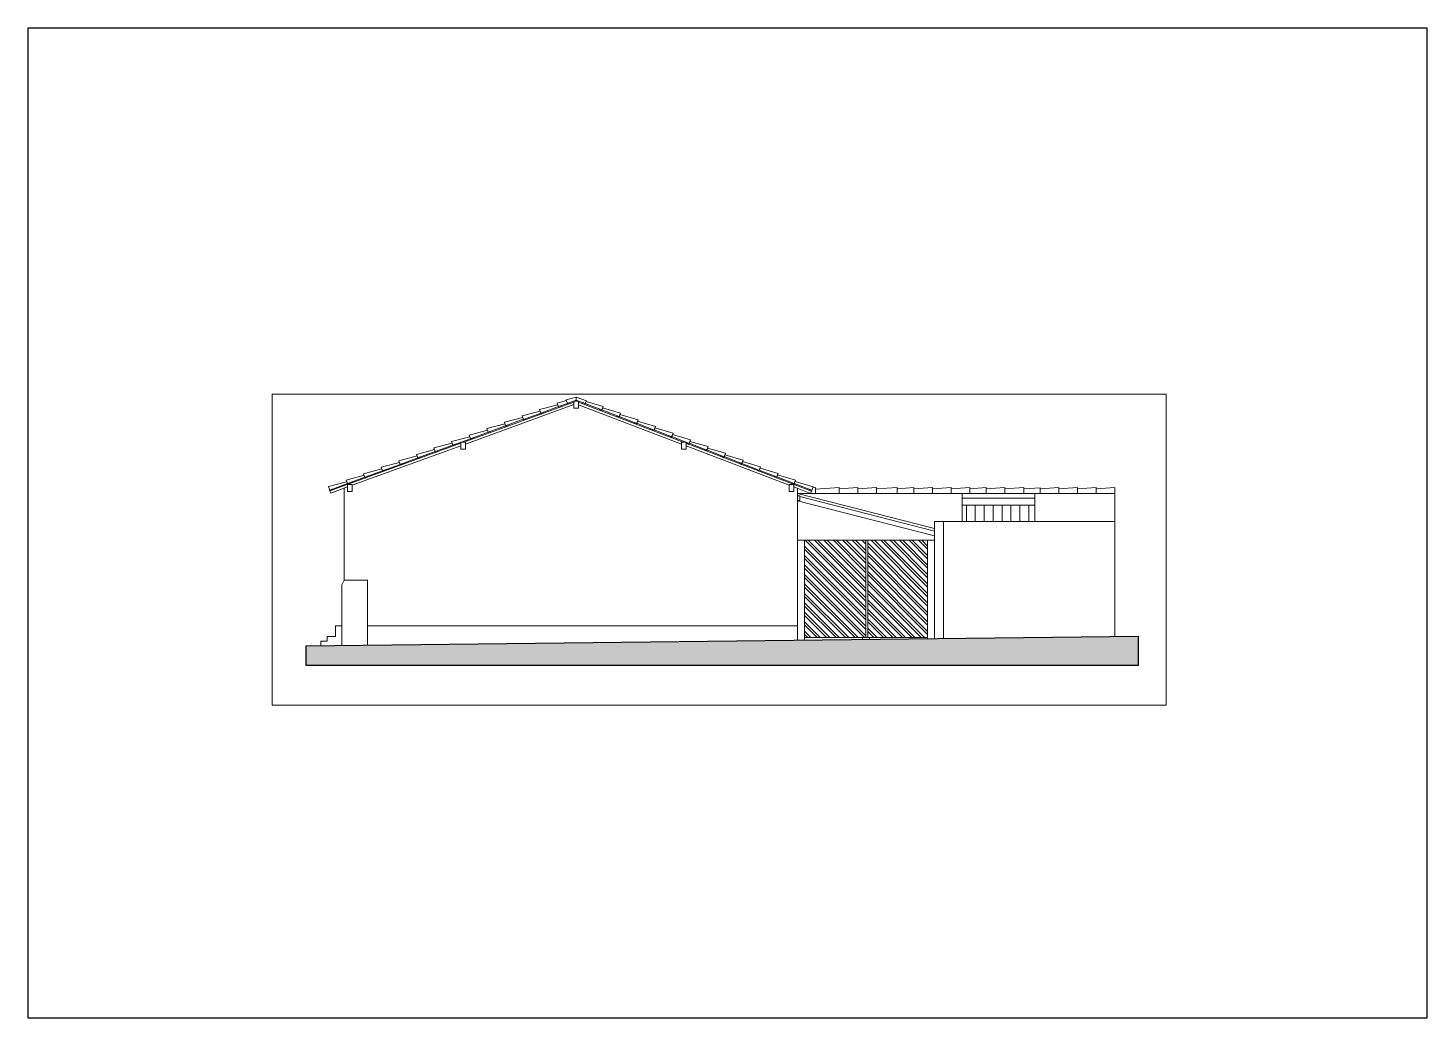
# Paper-space layout 'Layout1' of a CAD drawing. Header units: millimetres. Extents: x 21 to 318, y 103 to 313.
# The model-space entities are those that its viewports show. They can reach past a viewport. Long polylines and large blocks are cut down to what shows.
import ezdxf

# ---------------------------------------------------------------- set-up
doc = ezdxf.new("R2010")
doc.units = ezdxf.units.MM
for name, color, linetype, lineweight in [('A-ALV-___-___-EXI', 250, 'Continuous', 25), ('A-BAS-___-___-EXI', 250, 'Continuous', 25), ('A-COB-___-___-EXI', 250, 'Continuous', 25), ('A-ESC-___-___-EXI', 250, 'Continuous', 25), ('A-JAN-___-___-EXI', 250, 'Continuous', 25), ('A-POR-___-___-EXI', 250, 'Continuous', 25)]:
    doc.layers.add(name, color=color, linetype=linetype, lineweight=lineweight)

# ---------------------------------------------------------------- blocks, each defined once
blk = doc.blocks.new('A4 HORIZONTAL - A4-22919293-Não nomeada')
at = {"layer": 'A-BAS-___-___-EXI'}
for p, q in [((317.79, 313), (20.79, 313)), ((20.79, 313), (20.79, 103)), ((317.79, 103), (317.79, 313)), ((20.79, 103), (317.79, 103))]:
    blk.add_line(p, q, dxfattribs=at)

msp = doc.modelspace()

# ---------------------------------------------------------------- hatches: boundary and pattern name
at = {"layer": 'A-BAS-___-___-EXI', "true_color": 0xcb9898}
msp.add_hatch(color=253, dxfattribs=at).paths.add_polyline_path([(-67063, -5536), (-67063, -4928), (-84742, -5136), (-84742, -5536)])

# ---------------------------------------------------------------- linework, layer by layer
at = {"layer": 'A-ALV-___-___-EXI', "color": 250, "lineweight": 9}
for p, q in [((-83929, -1787), (-83929, -3735)), ((-74307, -1788), (-74307, -5012)), ((-70807, -1896), (-70807, -2491)), ((-70807, -1995), (-69268, -1995)), ((-69268, -1896), (-69268, -2491)), ((-70807, -2144), (-69268, -2144)), ((-83432, -4704), (-74307, -4704))]:
    msp.add_line(p, q, dxfattribs=at)
at = {"layer": 'A-ALV-___-___-EXI', "color": 252, "lineweight": 9}
for p, q in [((-70717, -2491), (-70717, -2144)), ((-70530, -2491), (-70530, -2144)), ((-70340, -2491), (-70340, -2144)), ((-70151, -2491), (-70151, -2144)), ((-69961, -2491), (-69961, -2144)), ((-69775, -2491), (-69775, -2144)), ((-69585, -2491), (-69585, -2144)), ((-69396, -2491), (-69396, -2144))]:
    msp.add_line(p, q, dxfattribs=at)
at = {"layer": 'A-ALV-___-___-EXI', "color": 250, "lineweight": 9, "flags": 128}
for points in [[(-71395, -2643), (-74307, -1896), (-67567, -1896), (-67567, -2491)], [(-71207, -4977), (-71207, -2491), (-71395, -2491), (-71395, -4974)], [(-71207, -2491), (-67567, -2491), (-67567, -4934)], [(-83979, -5125), (-83979, -3833), (-83929, -3735), (-83432, -3735), (-83432, -5120)]]:
    msp.add_lwpolyline(points, dxfattribs=at)
at = {"layer": 'A-BAS-___-___-EXI'}
msp.add_lwpolyline([(-84742, -5136), (-84742, -5536), (-67063, -5536), (-67063, -4928)], close=True, dxfattribs=at)
at = {"layer": 'A-COB-___-___-EXI', "color": 250, "lineweight": 9}
for p, q in [((-81385, -808), (-79053, 42)), ((-78952, 42), (-76732, -808)), ((-81355, -850), (-79053, -11)), ((-78952, -13), (-76766, -848)), ((-83756, -1723), (-81454, -886)), ((-76667, -886), (-74481, -1721)), ((-84078, -1672), (-84080, -1672)), ((-74307, -1896), (-74307, -1797)), ((-71395, -2796), (-74307, -2050)), ((-71395, -2693), (-74256, -1959))]:
    msp.add_line(p, q, dxfattribs=at)
at = {"layer": 'A-COB-___-___-EXI', "color": 250, "lineweight": 9, "flags": 128}
for points in [[(-79207, 72), (-79405, 19), (-79377, -55), (-79186, 15), (-79180, -4), (-79133, 13), (-79139, 31), (-79186, 15)], [(-79001, 143), (-79003, 80), (-79186, 15), (-79213, 92), (-79001, 143), (-78786, 69), (-78812, 13), (-79003, 80)], [(-78793, 54), (-78430, -52), (-78460, -126), (-78812, 13)], [(-80141, -284), (-80526, -385), (-80501, -461), (-80127, -324)], [(-79767, -151), (-80151, -252), (-80124, -329), (-79752, -191), (-79745, -210), (-79697, -194), (-79706, -175), (-79752, -191)], [(-79394, -15), (-79779, -118), (-79752, -191), (-79377, -55), (-79371, -74), (-79324, -57), (-79331, -38), (-79377, -55)], [(-78096, -286), (-78143, -267), (-78136, -251), (-78090, -267), (-78460, -122)], [(-78443, -82), (-78060, -194), (-78096, -286), (-78090, -267), (-78060, -194)], [(-77726, -429), (-77772, -410), (-77764, -391), (-77718, -410), (-78087, -265)], [(-78073, -223), (-77688, -337), (-77726, -429), (-77718, -410), (-77688, -337)], [(-80888, -555), (-81275, -658), (-81248, -735), (-80874, -597), (-80867, -616), (-80821, -600), (-80827, -581), (-80874, -597)], [(-80515, -419), (-80901, -522), (-80874, -597), (-80501, -461), (-80492, -480), (-80446, -463), (-80453, -444), (-80501, -461)], [(-77353, -570), (-77400, -553), (-77393, -534), (-77347, -551), (-77718, -406)], [(-77700, -366), (-77317, -477), (-77353, -570), (-77347, -551), (-77317, -477)], [(-76983, -711), (-77029, -694), (-77021, -675), (-76975, -694), (-77344, -547)], [(-77330, -507), (-76947, -619), (-76983, -711), (-76975, -694), (-76947, -619)], [(-81454, -833), (-84230, -1843), (-84212, -1889), (-83855, -1759)], [(-81635, -829), (-82022, -932), (-81995, -1006), (-81620, -869), (-81614, -887), (-81567, -871), (-81574, -852), (-81620, -869)], [(-81262, -692), (-81648, -795), (-81620, -869), (-81248, -735), (-81239, -751), (-81193, -735), (-81199, -716), (-81248, -735)], [(-76610, -855), (-76656, -835), (-76651, -816), (-76604, -835), (-76975, -690)], [(-76957, -648), (-76574, -762), (-76610, -855), (-76604, -835), (-76574, -762)], [(-76667, -833), (-74010, -1849), (-74002, -1830), (-73974, -1757)], [(-76240, -995), (-76287, -979), (-76278, -960), (-76232, -976), (-76602, -831)], [(-76587, -791), (-76202, -902), (-76240, -995), (-76232, -976), (-76202, -902)], [(-82382, -1100), (-82769, -1203), (-82742, -1280), (-82367, -1142), (-82361, -1161), (-82315, -1145), (-82321, -1126), (-82367, -1142)], [(-82010, -966), (-82394, -1067), (-82367, -1142), (-81995, -1006), (-81987, -1025), (-81940, -1007), (-81946, -989), (-81995, -1006)], [(-75867, -1138), (-75914, -1119), (-75908, -1100), (-75862, -1119), (-76232, -974)], [(-76215, -934), (-75832, -1045), (-75867, -1138), (-75862, -1119), (-75832, -1045)], [(-75844, -1075), (-75460, -1187), (-75498, -1280), (-75489, -1262), (-75859, -1115)], [(-75498, -1280), (-75544, -1262), (-75535, -1243), (-75489, -1262), (-75460, -1187)], [(-83129, -1374), (-83516, -1477), (-83489, -1551), (-83114, -1416), (-83108, -1433), (-83062, -1416), (-83068, -1397), (-83114, -1416)], [(-82757, -1237), (-83141, -1340), (-83114, -1416), (-82742, -1280), (-82734, -1298), (-82687, -1281), (-82695, -1262), (-82742, -1280)], [(-75125, -1423), (-75171, -1404), (-75165, -1386), (-75119, -1404), (-75489, -1258)], [(-75472, -1218), (-75089, -1330), (-75125, -1423), (-75119, -1404), (-75089, -1330)], [(-75100, -1359), (-74717, -1471), (-74752, -1563), (-74746, -1547), (-75116, -1400)], [(-74752, -1563), (-74799, -1547), (-74792, -1528), (-74746, -1547), (-74717, -1471)], [(-83876, -1648), (-84263, -1749), (-84235, -1824), (-83861, -1687), (-83855, -1706), (-83809, -1690), (-83815, -1671), (-83861, -1687)], [(-83504, -1510), (-83888, -1614), (-83861, -1687), (-83489, -1551), (-83482, -1570), (-83434, -1552), (-83442, -1534), (-83489, -1551)], [(-74380, -1706), (-74427, -1687), (-74420, -1671), (-74374, -1687), (-74744, -1543)], [(-74727, -1502), (-74344, -1614), (-74380, -1706), (-74374, -1687), (-74344, -1614)], [(-74380, -1759), (-74026, -1896), (-74010, -1849), (-73974, -1757), (-74357, -1644)], [(-74010, -1849), (-74056, -1830), (-74048, -1811), (-74002, -1830), (-74372, -1686)], [(-73921, -1896), (-73921, -1769), (-73980, -1774)], [(-73423, -1894), (-73423, -1769), (-73921, -1806)], [(-73025, -1894), (-73025, -1769), (-73423, -1799)], [(-73025, -1799), (-72627, -1769), (-72627, -1894)], [(-72625, -1801), (-72188, -1769), (-72188, -1834), (-72188, -1894)], [(-71838, -1894), (-71838, -1772), (-72188, -1799)], [(-71838, -1799), (-71441, -1769), (-71441, -1894)], [(-71441, -1799), (-71043, -1769), (-71043, -1894)], [(-70645, -1894), (-70645, -1769), (-71043, -1799)], [(-70645, -1799), (-70298, -1772), (-70298, -1834), (-70298, -1894)], [(-69900, -1894), (-69900, -1769), (-70298, -1799)], [(-69900, -1799), (-69503, -1769), (-69503, -1894)], [(-69503, -1799), (-69156, -1774), (-69156, -1894)], [(-68758, -1894), (-68758, -1769), (-69156, -1799)], [(-68360, -1894), (-68360, -1769), (-68758, -1799)], [(-68360, -1799), (-67962, -1769), (-67962, -1894)], [(-67962, -1799), (-67565, -1769), (-67565, -1894)]]:
    msp.add_lwpolyline(points, dxfattribs=at)
at = {"layer": 'A-COB-___-___-EXI', "lineweight": 15, "flags": 128}
for points in [[(-79053, -90), (-78952, -90), (-78952, 59), (-79053, 59)], [(-81454, -957), (-81355, -957), (-81355, -808), (-81454, -808)], [(-76766, -957), (-76667, -957), (-76667, -808), (-76766, -808)], [(-83855, -1856), (-83756, -1856), (-83756, -1706), (-83855, -1706)], [(-74481, -1856), (-74380, -1856), (-74380, -1706), (-74481, -1706)], [(-74307, -1946), (-74307, -2045), (-74256, -2045), (-74256, -1946)]]:
    msp.add_lwpolyline(points, close=True, dxfattribs=at)
at = {"layer": 'A-COB-___-___-EXI', "color": 250, "lineweight": 9, "flags": 128}
for points in [[(-78858, 30), (-78866, 8), (-78820, -11), (-78812, 13)], [(-78814, 61), (-78813, 61), (-78814, 61), (-78813, 61), (-78814, 61), (-78813, 61), (-78814, 61), (-78813, 61), (-78814, 61), (-78813, 61), (-78814, 61), (-78813, 61), (-78814, 61), (-78813, 61), (-78814, 61), (-78813, 61), (-78814, 61), (-78813, 61)], [(-78460, -126), (-78468, -145), (-78430, -52), (-78468, -145), (-78430, -52), (-78468, -145), (-78430, -52), (-78468, -145), (-78430, -52), (-78468, -145), (-78430, -52), (-78468, -145), (-78430, -52), (-78468, -145), (-78430, -52), (-78468, -145), (-78430, -52), (-78468, -145), (-78430, -52), (-78468, -145), (-78515, -126), (-78507, -107), (-78460, -126), (-78468, -145), (-78515, -126), (-78507, -107), (-78460, -126), (-78468, -145), (-78515, -126), (-78507, -107), (-78460, -126), (-78468, -145), (-78515, -126), (-78507, -107), (-78460, -126), (-78468, -145), (-78515, -126), (-78507, -107), (-78460, -126), (-78468, -145), (-78515, -126), (-78507, -107), (-78460, -126), (-78468, -145), (-78515, -126), (-78507, -107), (-78460, -126), (-78468, -145), (-78515, -126), (-78507, -107), (-78460, -126), (-78468, -145), (-78515, -126), (-78507, -107), (-78460, -126), (-78468, -145), (-78515, -126), (-78507, -107), (-78460, -126), (-78468, -145), (-78515, -126), (-78507, -107), (-78460, -126), (-78468, -145), (-78515, -126), (-78507, -107), (-78460, -126), (-78468, -145), (-78515, -126), (-78507, -107), (-78460, -126), (-78468, -145), (-78515, -126), (-78507, -107), (-78460, -126), (-78468, -145), (-78515, -126), (-78507, -107), (-78460, -126), (-78468, -145), (-78515, -126), (-78507, -107), (-78460, -126), (-78468, -145), (-78515, -126), (-78507, -107), (-78460, -126), (-78468, -145), (-78515, -126), (-78507, -107)], [(-80124, -329), (-80118, -347), (-80072, -330), (-80078, -311)], [(-84235, -1824), (-84230, -1843), (-84181, -1826), (-84189, -1807)]]:
    msp.add_lwpolyline(points, close=True, dxfattribs=at)
at = {"layer": 'A-ESC-___-___-EXI', "color": 250, "lineweight": 9}
msp.add_line((-84288, -4934), (-84110, -4934), dxfattribs=at)
at = {"layer": 'A-ESC-___-___-EXI', "color": 250, "lineweight": 9, "flags": 128}
msp.add_lwpolyline([(-84427, -5132), (-84427, -5033), (-84288, -5033), (-84288, -4934), (-84110, -4934), (-84110, -4704), (-83979, -4704)], dxfattribs=at)
at = {"layer": 'A-POR-___-___-EXI', "color": 250, "lineweight": 9}
for p, q in [((-74157, -2889), (-74157, -5011)), ((-71543, -2889), (-71543, -4974)), ((-71543, -4955), (-74157, -4955)), ((-72924, -4955), (-72924, -4997)), ((-72775, -4955), (-72775, -4995))]:
    msp.add_line(p, q, dxfattribs=at)
at = {"layer": 'A-POR-___-___-EXI', "color": 9, "lineweight": 9}
for p, q in [((-72854, -4178), (-74145, -2889)), ((-72854, -4111), (-74077, -2889)), ((-72854, -3979), (-73944, -2889)), ((-72854, -3911), (-73878, -2889)), ((-72854, -3777), (-73743, -2889)), ((-72854, -3709), (-73675, -2889)), ((-72854, -3577), (-73542, -2889)), ((-72854, -3509), (-73476, -2889)), ((-72854, -3375), (-73341, -2889)), ((-72854, -3307), (-73275, -2889)), ((-72854, -3175), (-73141, -2889)), ((-72854, -3107), (-73074, -2889)), ((-72854, -2973), (-72939, -2889)), ((-72854, -2906), (-72873, -2889)), ((-71543, -4219), (-72815, -2946)), ((-71543, -4086), (-72739, -2889)), ((-71543, -4019), (-72672, -2889)), ((-71543, -3884), (-72539, -2889)), ((-71543, -3817), (-72471, -2889)), ((-71543, -3684), (-72337, -2889)), ((-71543, -3617), (-72270, -2889)), ((-71543, -3482), (-72137, -2889)), ((-71543, -3415), (-72069, -2889)), ((-71543, -3283), (-71935, -2889)), ((-71543, -3215), (-71868, -2889)), ((-71543, -3080), (-71735, -2889)), ((-71543, -3013), (-71668, -2889)), ((-72854, -4313), (-74157, -3011)), ((-72854, -4381), (-74157, -3078)), ((-72854, -4513), (-74157, -3211)), ((-71543, -4286), (-72815, -3013)), ((-71543, -4421), (-72815, -3148)), ((-71543, -4488), (-72815, -3215)), ((-72854, -4580), (-74157, -3278)), ((-72854, -4715), (-74157, -3412)), ((-72854, -4783), (-74157, -3480)), ((-71543, -4621), (-72815, -3347)), ((-71543, -4688), (-72815, -3415)), ((-71543, -4823), (-72815, -3550)), ((-72854, -4915), (-74157, -3613)), ((-72882, -4955), (-74157, -3680)), ((-73016, -4955), (-74157, -3814)), ((-71543, -4890), (-72815, -3617)), ((-71609, -4955), (-72815, -3749)), ((-71677, -4955), (-72815, -3817)), ((-73082, -4955), (-74157, -3882)), ((-73217, -4955), (-74157, -4015)), ((-73284, -4955), (-74157, -4082)), ((-71811, -4955), (-72815, -3952)), ((-71879, -4955), (-72815, -4019)), ((-72011, -4955), (-72815, -4151)), ((-73418, -4955), (-74157, -4216)), ((-73484, -4955), (-74157, -4284)), ((-73619, -4955), (-74157, -4417)), ((-72078, -4955), (-72815, -4219)), ((-72213, -4955), (-72815, -4353)), ((-72280, -4955), (-72815, -4421)), ((-73686, -4955), (-74157, -4484)), ((-73820, -4955), (-74157, -4618)), ((-73886, -4955), (-74157, -4686)), ((-72413, -4955), (-72815, -4553)), ((-72480, -4955), (-72815, -4621)), ((-74021, -4955), (-74157, -4819)), ((-74088, -4955), (-74157, -4885)), ((-72615, -4955), (-72815, -4755)), ((-72682, -4955), (-72815, -4823))]:
    msp.add_line(p, q, dxfattribs=at)
at = {"layer": 'A-POR-___-___-EXI', "color": 8, "lineweight": 9}
for p, q in [((-72854, -2889), (-72854, -4955)), ((-72815, -2889), (-72815, -4955))]:
    msp.add_line(p, q, dxfattribs=at)
at = {"layer": 'A-POR-___-___-EXI', "color": 250, "lineweight": 9, "flags": 128}
msp.add_lwpolyline([(-74307, -2889), (-71543, -2889), (-71395, -2889)], dxfattribs=at)

psp = doc.layouts.get("Layout1")

# ---------------------------------------------------------------- block references
at = {"layer": 'A-JAN-___-___-EXI'}
psp.add_blockref('A4 HORIZONTAL - A4-22919293-Não nomeada', (0, 0), dxfattribs=at)

# ---------------------------------------------------------------- viewports
at = {"layer": 'A-POR-___-___-EXI'}
psp.add_viewport(center=(167.55, 202.36), size=(189.79, 65.9485), view_center_point=(-75964.91, -3087.07), view_height=6594.8503, dxfattribs=at)

doc.saveas('drawing.dxf')
